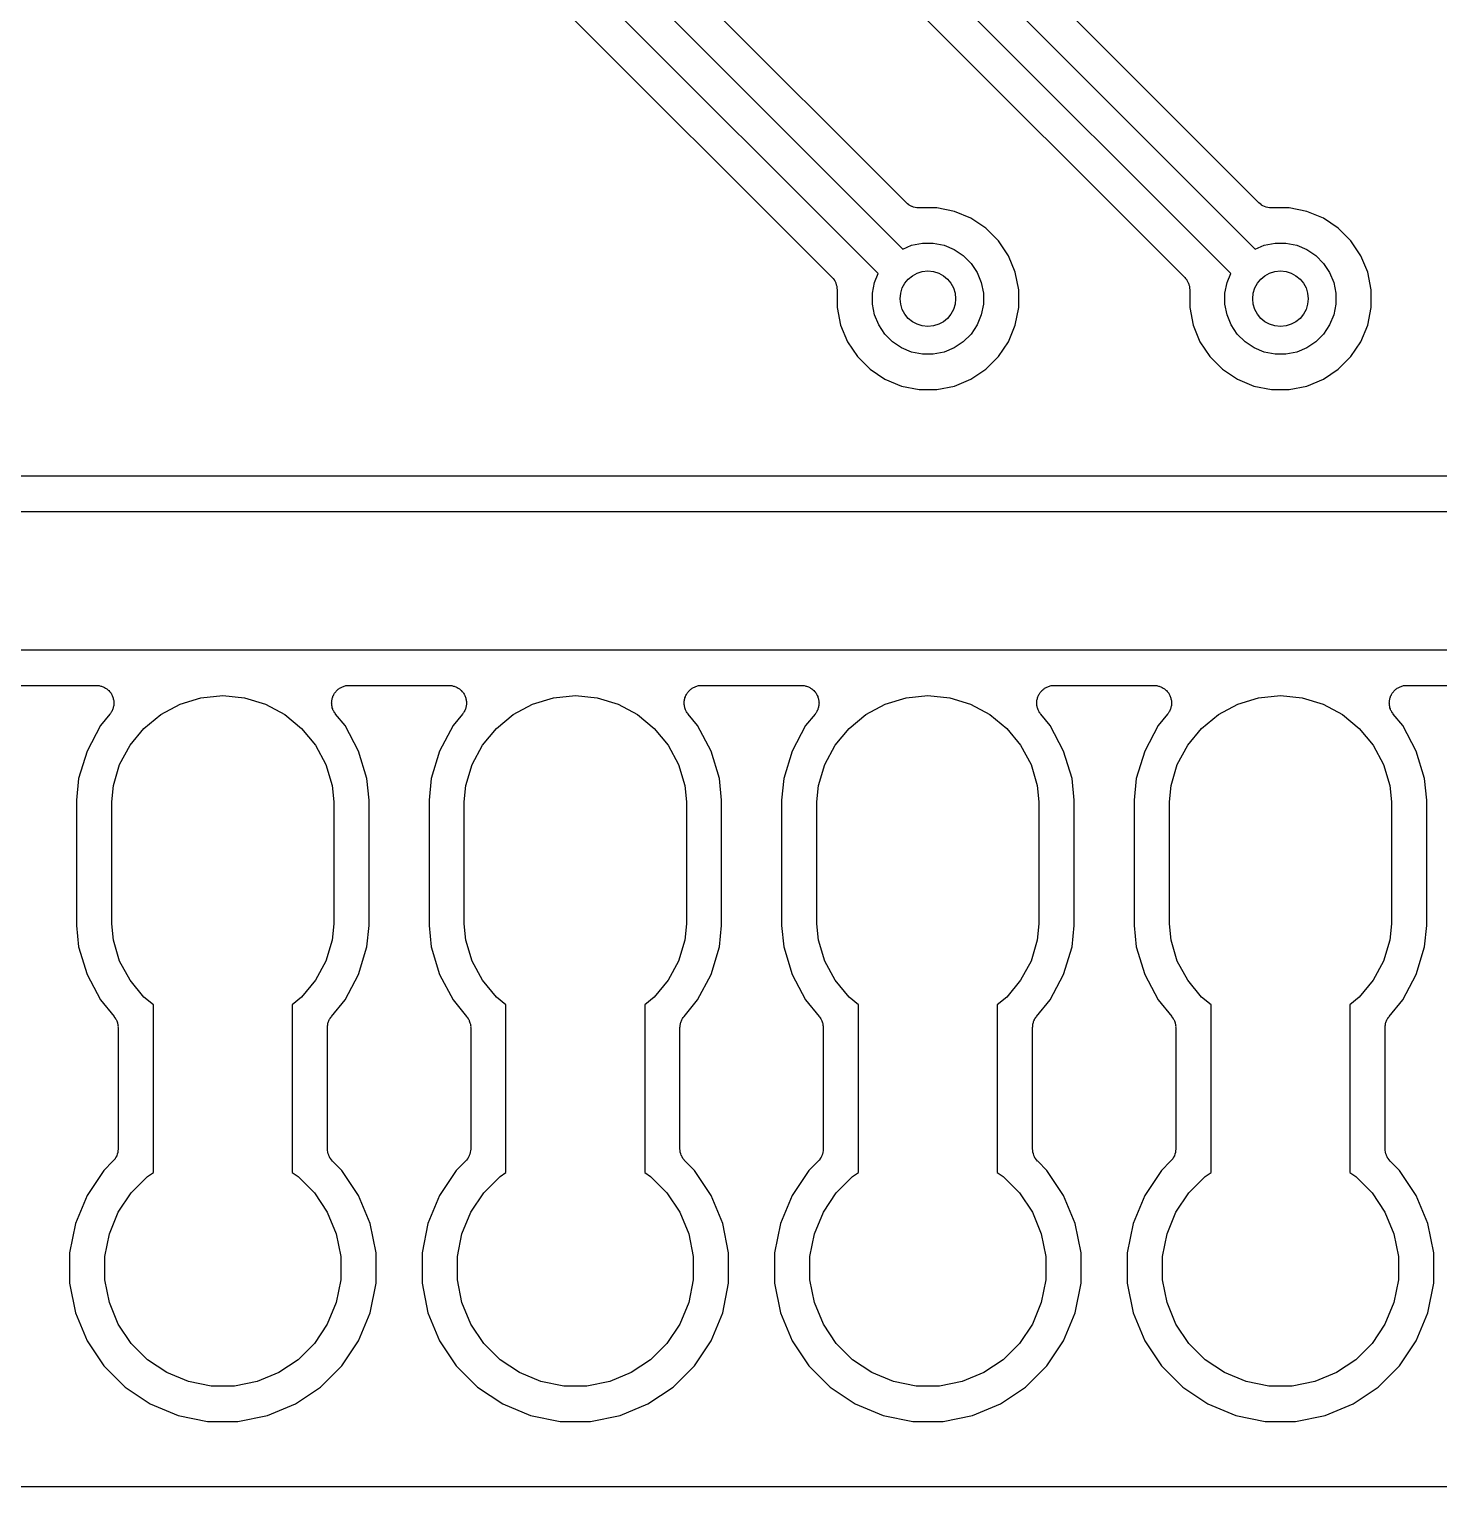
# Model space of a CAD drawing. Extents: x 94.3 to 145.3, y -143.8 to -113.4.
# Drawn here: x 130.05 to 140.21, y -143.82 to -133.31 of the extents above; entities that cross this region are included whole.
import ezdxf

# ---------------------------------------------------------------- set-up
doc = ezdxf.new("R2010")
doc.units = 0
doc.layers.add('BLACK', color=7, linetype='CONTINUOUS')

msp = doc.modelspace()

# ---------------------------------------------------------------- linework, layer by layer
at = {"layer": 'BLACK', "linetype": 'CONTINUOUS'}
for p, q in [((130.3, -128.853), (136.344, -134.897)), ((136.37, -134.564), (130.591, -128.785)), ((136.167, -135.074), (130.091, -128.998)), ((129.925, -129.191), (135.834, -135.1)), ((135.38, -131.393), (138.884, -134.897)), ((138.91, -134.564), (135.671, -131.325)), ((138.707, -135.074), (135.171, -131.538)), ((135.005, -131.731), (138.374, -135.1)), ((136.379, -134.571), (136.37, -134.564)), ((136.388, -134.579), (136.379, -134.571)), ((136.389, -134.58), (136.388, -134.579)), ((136.388, -134.579), (136.388, -134.579)), ((136.399, -134.585), (136.389, -134.58)), ((136.41, -134.591), (136.399, -134.585)), ((136.411, -134.591), (136.41, -134.591)), ((136.41, -134.591), (136.41, -134.591)), ((136.422, -134.595), (136.411, -134.591)), ((136.433, -134.598), (136.422, -134.595)), ((136.434, -134.598), (136.433, -134.598)), ((136.446, -134.6), (136.434, -134.598)), ((136.434, -134.598), (136.434, -134.598)), ((136.458, -134.601), (136.446, -134.6)), ((136.459, -134.601), (136.458, -134.601)), ((136.46, -134.601), (136.459, -134.601)), ((136.459, -134.601), (136.459, -134.601)), ((136.459, -134.601), (136.459, -134.601)), ((136.589, -134.601), (136.46, -134.601)), ((136.716, -134.626), (136.589, -134.601)), ((136.835, -134.675), (136.716, -134.626)), ((138.919, -134.571), (138.91, -134.564)), ((138.928, -134.579), (138.919, -134.571)), ((138.929, -134.58), (138.928, -134.579)), ((138.928, -134.579), (138.928, -134.579)), ((138.939, -134.585), (138.929, -134.58)), ((138.95, -134.591), (138.939, -134.585)), ((138.951, -134.591), (138.95, -134.591)), ((138.95, -134.591), (138.95, -134.591)), ((138.962, -134.595), (138.951, -134.591)), ((138.973, -134.598), (138.962, -134.595)), ((138.974, -134.598), (138.973, -134.598)), ((138.986, -134.6), (138.974, -134.598)), ((138.974, -134.598), (138.974, -134.598)), ((138.998, -134.601), (138.986, -134.6)), ((138.999, -134.601), (138.998, -134.601)), ((139, -134.601), (138.999, -134.601)), ((138.999, -134.601), (138.999, -134.601)), ((138.999, -134.601), (138.999, -134.601)), ((139.129, -134.601), (139, -134.601)), ((139.256, -134.626), (139.129, -134.601)), ((139.375, -134.675), (139.256, -134.626)), ((136.942, -134.747), (136.835, -134.675)), ((137.033, -134.838), (136.942, -134.747)), ((139.482, -134.747), (139.375, -134.675)), ((139.573, -134.838), (139.482, -134.747)), ((136.408, -134.87), (136.486, -134.855)), ((136.486, -134.855), (136.564, -134.855)), ((136.564, -134.855), (136.642, -134.87)), ((137.105, -134.945), (137.033, -134.838)), ((138.948, -134.87), (139.026, -134.855)), ((139.026, -134.855), (139.104, -134.855)), ((139.104, -134.855), (139.182, -134.87)), ((139.645, -134.945), (139.573, -134.838)), ((136.344, -134.897), (136.408, -134.87)), ((136.642, -134.87), (136.714, -134.901)), ((136.714, -134.901), (136.78, -134.944)), ((136.78, -134.944), (136.836, -135)), ((137.154, -135.064), (137.105, -134.945)), ((138.884, -134.897), (138.948, -134.87)), ((139.182, -134.87), (139.254, -134.901)), ((139.254, -134.901), (139.32, -134.944)), ((139.32, -134.944), (139.376, -135)), ((139.694, -135.064), (139.645, -134.945)), ((136.14, -135.138), (136.167, -135.074)), ((136.836, -135), (136.879, -135.066)), ((136.879, -135.066), (136.91, -135.138)), ((137.179, -135.191), (137.154, -135.064)), ((138.68, -135.138), (138.707, -135.074)), ((139.376, -135), (139.419, -135.066)), ((139.419, -135.066), (139.45, -135.138)), ((139.719, -135.191), (139.694, -135.064)), ((135.834, -135.1), (135.834, -135.1)), ((135.834, -135.1), (135.834, -135.1)), ((135.834, -135.1), (135.834, -135.1)), ((135.834, -135.1), (135.835, -135.101)), ((135.835, -135.101), (135.842, -135.11)), ((135.842, -135.11), (135.85, -135.119)), ((135.85, -135.119), (135.85, -135.12)), ((135.85, -135.12), (135.851, -135.12)), ((135.851, -135.12), (135.856, -135.131)), ((135.856, -135.131), (135.861, -135.141)), ((135.861, -135.141), (135.862, -135.142)), ((135.862, -135.142), (135.862, -135.142)), ((135.862, -135.142), (135.865, -135.154)), ((135.865, -135.154), (135.869, -135.165)), ((135.869, -135.165), (135.869, -135.166)), ((135.869, -135.166), (135.869, -135.166)), ((135.869, -135.166), (135.87, -135.178)), ((135.87, -135.178), (135.871, -135.19)), ((136.125, -135.216), (136.14, -135.138)), ((136.91, -135.138), (136.925, -135.216)), ((138.374, -135.1), (138.374, -135.1)), ((138.374, -135.1), (138.374, -135.1)), ((138.374, -135.1), (138.374, -135.1)), ((138.374, -135.1), (138.375, -135.101)), ((138.375, -135.101), (138.382, -135.11)), ((138.382, -135.11), (138.39, -135.119)), ((138.39, -135.119), (138.39, -135.12)), ((138.39, -135.12), (138.391, -135.12)), ((138.391, -135.12), (138.396, -135.131)), ((138.396, -135.131), (138.401, -135.141)), ((138.401, -135.141), (138.402, -135.142)), ((138.402, -135.142), (138.402, -135.142)), ((138.402, -135.142), (138.405, -135.154)), ((138.405, -135.154), (138.409, -135.165)), ((138.409, -135.165), (138.409, -135.166)), ((138.409, -135.166), (138.409, -135.166)), ((138.409, -135.166), (138.41, -135.178)), ((138.41, -135.178), (138.411, -135.19)), ((138.665, -135.216), (138.68, -135.138)), ((139.45, -135.138), (139.465, -135.216)), ((135.871, -135.19), (135.871, -135.319)), ((136.125, -135.294), (136.125, -135.216)), ((136.925, -135.216), (136.925, -135.294)), ((137.179, -135.319), (137.179, -135.191)), ((138.411, -135.19), (138.411, -135.319)), ((138.665, -135.294), (138.665, -135.216)), ((139.465, -135.216), (139.465, -135.294)), ((139.719, -135.319), (139.719, -135.191)), ((135.871, -135.319), (135.896, -135.446)), ((136.14, -135.372), (136.125, -135.294)), ((136.171, -135.444), (136.14, -135.372)), ((136.91, -135.372), (136.879, -135.444)), ((136.925, -135.294), (136.91, -135.372)), ((137.154, -135.446), (137.179, -135.319)), ((138.411, -135.319), (138.436, -135.446)), ((138.68, -135.372), (138.665, -135.294)), ((138.711, -135.444), (138.68, -135.372)), ((139.45, -135.372), (139.419, -135.444)), ((139.465, -135.294), (139.45, -135.372)), ((139.694, -135.446), (139.719, -135.319)), ((135.896, -135.446), (135.945, -135.565)), ((136.214, -135.51), (136.171, -135.444)), ((136.879, -135.444), (136.836, -135.51)), ((137.105, -135.565), (137.154, -135.446)), ((138.436, -135.446), (138.485, -135.565)), ((138.754, -135.51), (138.711, -135.444)), ((139.419, -135.444), (139.376, -135.51)), ((139.645, -135.565), (139.694, -135.446)), ((135.945, -135.565), (136.017, -135.672)), ((136.27, -135.566), (136.214, -135.51)), ((136.336, -135.609), (136.27, -135.566)), ((136.78, -135.566), (136.714, -135.609)), ((136.836, -135.51), (136.78, -135.566)), ((137.033, -135.672), (137.105, -135.565)), ((138.485, -135.565), (138.557, -135.672)), ((138.81, -135.566), (138.754, -135.51)), ((138.876, -135.609), (138.81, -135.566)), ((139.32, -135.566), (139.254, -135.609)), ((139.376, -135.51), (139.32, -135.566)), ((139.573, -135.672), (139.645, -135.565)), ((136.017, -135.672), (136.108, -135.763)), ((136.408, -135.64), (136.336, -135.609)), ((136.486, -135.655), (136.408, -135.64)), ((136.564, -135.655), (136.486, -135.655)), ((136.642, -135.64), (136.564, -135.655)), ((136.714, -135.609), (136.642, -135.64)), ((136.942, -135.763), (137.033, -135.672)), ((138.557, -135.672), (138.648, -135.763)), ((138.948, -135.64), (138.876, -135.609)), ((139.026, -135.655), (138.948, -135.64)), ((139.104, -135.655), (139.026, -135.655)), ((139.182, -135.64), (139.104, -135.655)), ((139.254, -135.609), (139.182, -135.64)), ((139.482, -135.763), (139.573, -135.672)), ((136.108, -135.763), (136.215, -135.835)), ((136.835, -135.835), (136.942, -135.763)), ((138.648, -135.763), (138.755, -135.835)), ((139.375, -135.835), (139.482, -135.763)), ((136.215, -135.835), (136.334, -135.884)), ((136.334, -135.884), (136.461, -135.909)), ((136.461, -135.909), (136.589, -135.909)), ((136.589, -135.909), (136.716, -135.884)), ((136.716, -135.884), (136.835, -135.835)), ((138.755, -135.835), (138.874, -135.884)), ((138.874, -135.884), (139.001, -135.909)), ((139.001, -135.909), (139.129, -135.909)), ((139.129, -135.909), (139.256, -135.884)), ((139.256, -135.884), (139.375, -135.835)), ((140.605, -136.533), (119.423, -136.533)), ((119.405, -136.787), (140.763, -136.787)), ((140.945, -137.787), (119.587, -137.787)), ((129.816, -138.041), (130.534, -138.041)), ((130.534, -138.041), (130.535, -138.041)), ((130.535, -138.041), (130.541, -138.042)), ((130.541, -138.042), (130.547, -138.042)), ((130.547, -138.042), (130.554, -138.043)), ((130.554, -138.043), (130.56, -138.044)), ((130.56, -138.044), (130.566, -138.046)), ((130.566, -138.046), (130.571, -138.047)), ((130.571, -138.047), (130.577, -138.049)), ((130.577, -138.049), (130.584, -138.051)), ((130.584, -138.051), (130.589, -138.054)), ((130.589, -138.054), (130.594, -138.056)), ((130.594, -138.056), (130.6, -138.06)), ((130.6, -138.06), (130.605, -138.063)), ((130.605, -138.063), (130.61, -138.067)), ((130.61, -138.067), (130.615, -138.07)), ((130.615, -138.07), (130.619, -138.075)), ((130.619, -138.075), (130.624, -138.079)), ((130.624, -138.079), (130.628, -138.084)), ((130.628, -138.084), (130.632, -138.088)), ((130.632, -138.088), (130.636, -138.093)), ((130.636, -138.093), (130.64, -138.098)), ((130.64, -138.098), (130.643, -138.104)), ((130.643, -138.104), (130.646, -138.109)), ((130.646, -138.109), (130.648, -138.115)), ((130.648, -138.115), (130.651, -138.12)), ((130.651, -138.12), (130.653, -138.126)), ((131.288, -138.131), (131.445, -138.115)), ((131.445, -138.115), (131.602, -138.131)), ((132.238, -138.124), (132.239, -138.119)), ((132.239, -138.119), (132.242, -138.113)), ((132.242, -138.113), (132.245, -138.107)), ((132.245, -138.107), (132.248, -138.102)), ((132.248, -138.102), (132.251, -138.097)), ((132.251, -138.097), (132.255, -138.092)), ((132.255, -138.092), (132.259, -138.087)), ((132.259, -138.087), (132.263, -138.082)), ((132.263, -138.082), (132.267, -138.078)), ((132.267, -138.078), (132.272, -138.074)), ((132.272, -138.074), (132.277, -138.069)), ((132.277, -138.069), (132.282, -138.066)), ((132.282, -138.066), (132.286, -138.062)), ((132.286, -138.062), (132.292, -138.059)), ((132.292, -138.059), (132.297, -138.056)), ((132.297, -138.056), (132.303, -138.053)), ((132.303, -138.053), (132.308, -138.051)), ((132.308, -138.051), (132.314, -138.049)), ((132.314, -138.049), (132.32, -138.046)), ((132.32, -138.046), (132.326, -138.045)), ((132.326, -138.045), (132.332, -138.043)), ((132.332, -138.043), (132.338, -138.043)), ((132.338, -138.043), (132.345, -138.042)), ((132.345, -138.042), (132.351, -138.042)), ((132.351, -138.042), (132.356, -138.041)), ((132.356, -138.041), (133.074, -138.041)), ((133.074, -138.041), (133.075, -138.041)), ((133.075, -138.041), (133.081, -138.042)), ((133.081, -138.042), (133.087, -138.042)), ((133.087, -138.042), (133.094, -138.043)), ((133.094, -138.043), (133.1, -138.044)), ((133.1, -138.044), (133.106, -138.046)), ((133.106, -138.046), (133.111, -138.047)), ((133.111, -138.047), (133.117, -138.049)), ((133.117, -138.049), (133.124, -138.051)), ((133.124, -138.051), (133.129, -138.054)), ((133.129, -138.054), (133.134, -138.056)), ((133.134, -138.056), (133.14, -138.06)), ((133.14, -138.06), (133.145, -138.063)), ((133.145, -138.063), (133.15, -138.067)), ((133.15, -138.067), (133.155, -138.07)), ((133.155, -138.07), (133.159, -138.075)), ((133.159, -138.075), (133.164, -138.079)), ((133.164, -138.079), (133.168, -138.084)), ((133.168, -138.084), (133.172, -138.088)), ((133.172, -138.088), (133.176, -138.093)), ((133.176, -138.093), (133.18, -138.098)), ((133.18, -138.098), (133.183, -138.104)), ((133.183, -138.104), (133.186, -138.109)), ((133.186, -138.109), (133.188, -138.115)), ((133.188, -138.115), (133.191, -138.12)), ((133.191, -138.12), (133.193, -138.126)), ((133.828, -138.131), (133.985, -138.115)), ((133.985, -138.115), (134.142, -138.131)), ((134.778, -138.124), (134.779, -138.119)), ((134.779, -138.119), (134.782, -138.113)), ((134.782, -138.113), (134.785, -138.107)), ((134.785, -138.107), (134.788, -138.102)), ((134.788, -138.102), (134.791, -138.097)), ((134.791, -138.097), (134.795, -138.092)), ((134.795, -138.092), (134.799, -138.087)), ((134.799, -138.087), (134.803, -138.082)), ((134.803, -138.082), (134.807, -138.078)), ((134.807, -138.078), (134.812, -138.074)), ((134.812, -138.074), (134.817, -138.069)), ((134.817, -138.069), (134.822, -138.066)), ((134.822, -138.066), (134.826, -138.062)), ((134.826, -138.062), (134.832, -138.059)), ((134.832, -138.059), (134.837, -138.056)), ((134.837, -138.056), (134.843, -138.053)), ((134.843, -138.053), (134.848, -138.051)), ((134.848, -138.051), (134.854, -138.049)), ((134.854, -138.049), (134.86, -138.046)), ((134.86, -138.046), (134.866, -138.045)), ((134.866, -138.045), (134.872, -138.043)), ((134.872, -138.043), (134.878, -138.043)), ((134.878, -138.043), (134.885, -138.042)), ((134.885, -138.042), (134.891, -138.042)), ((134.891, -138.042), (134.896, -138.041)), ((134.896, -138.041), (135.614, -138.041)), ((135.614, -138.041), (135.615, -138.041)), ((135.615, -138.041), (135.621, -138.042)), ((135.621, -138.042), (135.627, -138.042)), ((135.627, -138.042), (135.634, -138.043)), ((135.634, -138.043), (135.64, -138.044)), ((135.64, -138.044), (135.646, -138.046)), ((135.646, -138.046), (135.651, -138.047)), ((135.651, -138.047), (135.657, -138.049)), ((135.657, -138.049), (135.664, -138.051)), ((135.664, -138.051), (135.669, -138.054)), ((135.669, -138.054), (135.674, -138.056)), ((135.674, -138.056), (135.68, -138.06)), ((135.68, -138.06), (135.685, -138.063)), ((135.685, -138.063), (135.69, -138.067)), ((135.69, -138.067), (135.695, -138.07)), ((135.695, -138.07), (135.699, -138.075)), ((135.699, -138.075), (135.704, -138.079)), ((135.704, -138.079), (135.708, -138.084)), ((135.708, -138.084), (135.712, -138.088)), ((135.712, -138.088), (135.716, -138.093)), ((135.716, -138.093), (135.72, -138.098)), ((135.72, -138.098), (135.723, -138.104)), ((135.723, -138.104), (135.726, -138.109)), ((135.726, -138.109), (135.728, -138.115)), ((135.728, -138.115), (135.731, -138.12)), ((135.731, -138.12), (135.733, -138.126)), ((136.368, -138.131), (136.525, -138.115)), ((136.525, -138.115), (136.682, -138.131)), ((137.318, -138.124), (137.319, -138.119)), ((137.319, -138.119), (137.322, -138.113)), ((137.322, -138.113), (137.325, -138.107)), ((137.325, -138.107), (137.328, -138.102)), ((137.328, -138.102), (137.331, -138.097)), ((137.331, -138.097), (137.335, -138.092)), ((137.335, -138.092), (137.339, -138.087)), ((137.339, -138.087), (137.343, -138.082)), ((137.343, -138.082), (137.347, -138.078)), ((137.347, -138.078), (137.352, -138.074)), ((137.352, -138.074), (137.357, -138.069)), ((137.357, -138.069), (137.362, -138.066)), ((137.362, -138.066), (137.366, -138.062)), ((137.366, -138.062), (137.372, -138.059)), ((137.372, -138.059), (137.377, -138.056)), ((137.377, -138.056), (137.383, -138.053)), ((137.383, -138.053), (137.388, -138.051)), ((137.388, -138.051), (137.394, -138.049)), ((137.394, -138.049), (137.4, -138.046)), ((137.4, -138.046), (137.406, -138.045)), ((137.406, -138.045), (137.412, -138.043)), ((137.412, -138.043), (137.418, -138.043)), ((137.418, -138.043), (137.425, -138.042)), ((137.425, -138.042), (137.431, -138.042)), ((137.431, -138.042), (137.436, -138.041)), ((137.436, -138.041), (138.154, -138.041)), ((138.154, -138.041), (138.155, -138.041)), ((138.155, -138.041), (138.161, -138.042)), ((138.161, -138.042), (138.167, -138.042)), ((138.167, -138.042), (138.174, -138.043)), ((138.174, -138.043), (138.18, -138.044)), ((138.18, -138.044), (138.186, -138.046)), ((138.186, -138.046), (138.191, -138.047)), ((138.191, -138.047), (138.197, -138.049)), ((138.197, -138.049), (138.204, -138.051)), ((138.204, -138.051), (138.209, -138.054)), ((138.209, -138.054), (138.214, -138.056)), ((138.214, -138.056), (138.22, -138.06)), ((138.22, -138.06), (138.225, -138.063)), ((138.225, -138.063), (138.23, -138.067)), ((138.23, -138.067), (138.235, -138.07)), ((138.235, -138.07), (138.239, -138.075)), ((138.239, -138.075), (138.244, -138.079)), ((138.244, -138.079), (138.248, -138.084)), ((138.248, -138.084), (138.252, -138.088)), ((138.252, -138.088), (138.256, -138.093)), ((138.256, -138.093), (138.26, -138.098)), ((138.26, -138.098), (138.263, -138.104)), ((138.263, -138.104), (138.266, -138.109)), ((138.266, -138.109), (138.268, -138.115)), ((138.268, -138.115), (138.271, -138.12)), ((138.271, -138.12), (138.273, -138.126)), ((138.908, -138.131), (139.065, -138.115)), ((139.065, -138.115), (139.222, -138.131)), ((139.858, -138.124), (139.859, -138.119)), ((139.859, -138.119), (139.862, -138.113)), ((139.862, -138.113), (139.865, -138.107)), ((139.865, -138.107), (139.868, -138.102)), ((139.868, -138.102), (139.871, -138.097)), ((139.871, -138.097), (139.875, -138.092)), ((139.875, -138.092), (139.879, -138.087)), ((139.879, -138.087), (139.883, -138.082)), ((139.883, -138.082), (139.887, -138.078)), ((139.887, -138.078), (139.892, -138.074)), ((139.892, -138.074), (139.897, -138.069)), ((139.897, -138.069), (139.902, -138.066)), ((139.902, -138.066), (139.906, -138.062)), ((139.906, -138.062), (139.912, -138.059)), ((139.912, -138.059), (139.917, -138.056)), ((139.917, -138.056), (139.923, -138.053)), ((139.923, -138.053), (139.928, -138.051)), ((139.928, -138.051), (139.934, -138.049)), ((139.934, -138.049), (139.94, -138.046)), ((139.94, -138.046), (139.946, -138.045)), ((139.946, -138.045), (139.952, -138.043)), ((139.952, -138.043), (139.958, -138.043)), ((139.958, -138.043), (139.965, -138.042)), ((139.965, -138.042), (139.971, -138.042)), ((139.971, -138.042), (139.976, -138.041)), ((139.976, -138.041), (140.694, -138.041)), ((130.648, -138.222), (130.645, -138.228)), ((130.651, -138.217), (130.648, -138.222)), ((130.653, -138.211), (130.651, -138.217)), ((130.653, -138.126), (130.655, -138.132)), ((130.655, -138.205), (130.653, -138.211)), ((130.655, -138.132), (130.656, -138.138)), ((130.656, -138.199), (130.655, -138.205)), ((130.656, -138.138), (130.658, -138.144)), ((130.658, -138.194), (130.656, -138.199)), ((130.658, -138.144), (130.659, -138.15)), ((130.659, -138.187), (130.658, -138.194)), ((130.659, -138.15), (130.66, -138.156)), ((130.66, -138.181), (130.659, -138.187)), ((130.66, -138.156), (130.66, -138.162)), ((130.66, -138.162), (130.661, -138.169)), ((130.661, -138.169), (130.66, -138.175)), ((130.66, -138.175), (130.66, -138.181)), ((130.998, -138.251), (131.137, -138.176)), ((131.137, -138.176), (131.288, -138.131)), ((131.602, -138.131), (131.753, -138.176)), ((131.753, -138.176), (131.892, -138.251)), ((132.229, -138.167), (132.23, -138.161)), ((132.23, -138.173), (132.229, -138.167)), ((132.23, -138.154), (132.231, -138.148)), ((132.23, -138.161), (132.23, -138.154)), ((132.23, -138.179), (132.23, -138.173)), ((132.231, -138.185), (132.23, -138.179)), ((132.231, -138.148), (132.232, -138.142)), ((132.232, -138.192), (132.231, -138.185)), ((132.232, -138.142), (132.234, -138.136)), ((132.233, -138.198), (132.232, -138.192)), ((132.234, -138.203), (132.233, -138.198)), ((132.234, -138.136), (132.235, -138.13)), ((132.237, -138.209), (132.234, -138.203)), ((132.235, -138.13), (132.238, -138.124)), ((132.239, -138.216), (132.237, -138.209)), ((132.241, -138.221), (132.239, -138.216)), ((132.244, -138.226), (132.241, -138.221)), ((132.247, -138.232), (132.244, -138.226)), ((133.188, -138.222), (133.185, -138.228)), ((133.191, -138.217), (133.188, -138.222)), ((133.193, -138.211), (133.191, -138.217)), ((133.193, -138.126), (133.195, -138.132)), ((133.195, -138.205), (133.193, -138.211)), ((133.195, -138.132), (133.196, -138.138)), ((133.196, -138.199), (133.195, -138.205)), ((133.196, -138.138), (133.198, -138.144)), ((133.198, -138.194), (133.196, -138.199)), ((133.198, -138.144), (133.199, -138.15)), ((133.199, -138.187), (133.198, -138.194)), ((133.199, -138.15), (133.2, -138.156)), ((133.2, -138.181), (133.199, -138.187)), ((133.2, -138.156), (133.2, -138.162)), ((133.2, -138.162), (133.201, -138.169)), ((133.201, -138.169), (133.2, -138.175)), ((133.2, -138.175), (133.2, -138.181)), ((133.538, -138.251), (133.677, -138.176)), ((133.677, -138.176), (133.828, -138.131)), ((134.142, -138.131), (134.293, -138.176)), ((134.293, -138.176), (134.432, -138.251)), ((134.769, -138.167), (134.77, -138.161)), ((134.77, -138.173), (134.769, -138.167)), ((134.77, -138.154), (134.771, -138.148)), ((134.77, -138.161), (134.77, -138.154)), ((134.77, -138.179), (134.77, -138.173)), ((134.771, -138.185), (134.77, -138.179)), ((134.771, -138.148), (134.772, -138.142)), ((134.772, -138.192), (134.771, -138.185)), ((134.772, -138.142), (134.774, -138.136)), ((134.773, -138.198), (134.772, -138.192)), ((134.774, -138.203), (134.773, -138.198)), ((134.774, -138.136), (134.775, -138.13)), ((134.777, -138.209), (134.774, -138.203)), ((134.775, -138.13), (134.778, -138.124)), ((134.779, -138.216), (134.777, -138.209)), ((134.781, -138.221), (134.779, -138.216)), ((134.784, -138.226), (134.781, -138.221)), ((134.787, -138.232), (134.784, -138.226)), ((135.728, -138.222), (135.725, -138.228)), ((135.731, -138.217), (135.728, -138.222)), ((135.733, -138.211), (135.731, -138.217)), ((135.733, -138.126), (135.735, -138.132)), ((135.735, -138.205), (135.733, -138.211)), ((135.735, -138.132), (135.736, -138.138)), ((135.736, -138.199), (135.735, -138.205)), ((135.736, -138.138), (135.738, -138.144)), ((135.738, -138.194), (135.736, -138.199)), ((135.738, -138.144), (135.739, -138.15)), ((135.739, -138.187), (135.738, -138.194)), ((135.739, -138.15), (135.74, -138.156)), ((135.74, -138.181), (135.739, -138.187)), ((135.74, -138.156), (135.74, -138.162)), ((135.74, -138.162), (135.741, -138.169)), ((135.741, -138.169), (135.74, -138.175)), ((135.74, -138.175), (135.74, -138.181)), ((136.078, -138.251), (136.217, -138.176)), ((136.217, -138.176), (136.368, -138.131)), ((136.682, -138.131), (136.833, -138.176)), ((136.833, -138.176), (136.972, -138.251)), ((137.309, -138.167), (137.31, -138.161)), ((137.31, -138.173), (137.309, -138.167)), ((137.31, -138.154), (137.311, -138.148)), ((137.31, -138.161), (137.31, -138.154)), ((137.31, -138.179), (137.31, -138.173)), ((137.311, -138.185), (137.31, -138.179)), ((137.311, -138.148), (137.312, -138.142)), ((137.312, -138.192), (137.311, -138.185)), ((137.312, -138.142), (137.314, -138.136)), ((137.313, -138.198), (137.312, -138.192)), ((137.314, -138.203), (137.313, -138.198)), ((137.314, -138.136), (137.315, -138.13)), ((137.317, -138.209), (137.314, -138.203)), ((137.315, -138.13), (137.318, -138.124)), ((137.319, -138.216), (137.317, -138.209)), ((137.321, -138.221), (137.319, -138.216)), ((137.324, -138.226), (137.321, -138.221)), ((137.327, -138.232), (137.324, -138.226)), ((138.268, -138.222), (138.265, -138.228)), ((138.271, -138.217), (138.268, -138.222)), ((138.273, -138.211), (138.271, -138.217)), ((138.273, -138.126), (138.275, -138.132)), ((138.275, -138.205), (138.273, -138.211)), ((138.275, -138.132), (138.276, -138.138)), ((138.276, -138.199), (138.275, -138.205)), ((138.276, -138.138), (138.278, -138.144)), ((138.278, -138.194), (138.276, -138.199)), ((138.278, -138.144), (138.279, -138.15)), ((138.279, -138.187), (138.278, -138.194)), ((138.279, -138.15), (138.28, -138.156)), ((138.28, -138.181), (138.279, -138.187)), ((138.28, -138.156), (138.28, -138.162)), ((138.28, -138.162), (138.281, -138.169)), ((138.281, -138.169), (138.28, -138.175)), ((138.28, -138.175), (138.28, -138.181)), ((138.618, -138.251), (138.757, -138.176)), ((138.757, -138.176), (138.908, -138.131)), ((139.222, -138.131), (139.373, -138.176)), ((139.373, -138.176), (139.512, -138.251)), ((139.849, -138.167), (139.85, -138.161)), ((139.85, -138.173), (139.849, -138.167)), ((139.85, -138.154), (139.851, -138.148)), ((139.85, -138.161), (139.85, -138.154)), ((139.85, -138.179), (139.85, -138.173)), ((139.851, -138.185), (139.85, -138.179)), ((139.851, -138.148), (139.852, -138.142)), ((139.852, -138.192), (139.851, -138.185)), ((139.852, -138.142), (139.854, -138.136)), ((139.853, -138.198), (139.852, -138.192)), ((139.854, -138.203), (139.853, -138.198)), ((139.854, -138.136), (139.855, -138.13)), ((139.857, -138.209), (139.854, -138.203)), ((139.855, -138.13), (139.858, -138.124)), ((139.859, -138.216), (139.857, -138.209)), ((139.861, -138.221), (139.859, -138.216)), ((139.864, -138.226), (139.861, -138.221)), ((139.867, -138.232), (139.864, -138.226)), ((130.564, -138.331), (130.467, -138.514)), ((130.632, -138.249), (130.564, -138.331)), ((130.635, -138.244), (130.632, -138.249)), ((130.639, -138.239), (130.635, -138.244)), ((130.642, -138.233), (130.639, -138.239)), ((130.645, -138.228), (130.642, -138.233)), ((130.877, -138.351), (130.998, -138.251)), ((131.892, -138.251), (132.013, -138.351)), ((132.25, -138.238), (132.247, -138.232)), ((132.254, -138.242), (132.25, -138.238)), ((132.257, -138.247), (132.254, -138.242)), ((132.258, -138.249), (132.257, -138.247)), ((132.326, -138.331), (132.258, -138.249)), ((132.423, -138.514), (132.326, -138.331)), ((133.104, -138.331), (133.007, -138.514)), ((133.172, -138.249), (133.104, -138.331)), ((133.175, -138.244), (133.172, -138.249)), ((133.179, -138.239), (133.175, -138.244)), ((133.182, -138.233), (133.179, -138.239)), ((133.185, -138.228), (133.182, -138.233)), ((133.417, -138.351), (133.538, -138.251)), ((134.432, -138.251), (134.553, -138.351)), ((134.79, -138.238), (134.787, -138.232)), ((134.794, -138.242), (134.79, -138.238)), ((134.797, -138.247), (134.794, -138.242)), ((134.798, -138.249), (134.797, -138.247)), ((134.866, -138.331), (134.798, -138.249)), ((134.963, -138.514), (134.866, -138.331)), ((135.644, -138.331), (135.547, -138.514)), ((135.712, -138.249), (135.644, -138.331)), ((135.715, -138.244), (135.712, -138.249)), ((135.719, -138.239), (135.715, -138.244)), ((135.722, -138.233), (135.719, -138.239)), ((135.725, -138.228), (135.722, -138.233)), ((135.957, -138.351), (136.078, -138.251)), ((136.972, -138.251), (137.093, -138.351)), ((137.33, -138.238), (137.327, -138.232)), ((137.334, -138.242), (137.33, -138.238)), ((137.337, -138.247), (137.334, -138.242)), ((137.338, -138.249), (137.337, -138.247)), ((137.406, -138.331), (137.338, -138.249)), ((137.503, -138.514), (137.406, -138.331)), ((138.184, -138.331), (138.087, -138.514)), ((138.252, -138.249), (138.184, -138.331)), ((138.255, -138.244), (138.252, -138.249)), ((138.259, -138.239), (138.255, -138.244)), ((138.262, -138.233), (138.259, -138.239)), ((138.265, -138.228), (138.262, -138.233)), ((138.497, -138.351), (138.618, -138.251)), ((139.512, -138.251), (139.633, -138.351)), ((139.87, -138.238), (139.867, -138.232)), ((139.874, -138.242), (139.87, -138.238)), ((139.877, -138.247), (139.874, -138.242)), ((139.878, -138.249), (139.877, -138.247)), ((139.946, -138.331), (139.878, -138.249)), ((140.043, -138.514), (139.946, -138.331)), ((130.777, -138.472), (130.877, -138.351)), ((132.013, -138.351), (132.113, -138.472)), ((133.317, -138.472), (133.417, -138.351)), ((134.553, -138.351), (134.653, -138.472)), ((135.857, -138.472), (135.957, -138.351)), ((137.093, -138.351), (137.193, -138.472)), ((138.397, -138.472), (138.497, -138.351)), ((139.633, -138.351), (139.733, -138.472)), ((130.467, -138.514), (130.406, -138.712)), ((130.702, -138.611), (130.777, -138.472)), ((132.113, -138.472), (132.188, -138.611)), ((132.484, -138.712), (132.423, -138.514)), ((133.007, -138.514), (132.946, -138.712)), ((133.242, -138.611), (133.317, -138.472)), ((134.653, -138.472), (134.728, -138.611)), ((135.024, -138.712), (134.963, -138.514)), ((135.547, -138.514), (135.486, -138.712)), ((135.782, -138.611), (135.857, -138.472)), ((137.193, -138.472), (137.268, -138.611)), ((137.564, -138.712), (137.503, -138.514)), ((138.087, -138.514), (138.026, -138.712)), ((138.322, -138.611), (138.397, -138.472)), ((139.733, -138.472), (139.808, -138.611)), ((140.104, -138.712), (140.043, -138.514)), ((130.657, -138.762), (130.702, -138.611)), ((132.188, -138.611), (132.233, -138.762)), ((133.197, -138.762), (133.242, -138.611)), ((134.728, -138.611), (134.773, -138.762)), ((135.737, -138.762), (135.782, -138.611)), ((137.268, -138.611), (137.313, -138.762)), ((138.277, -138.762), (138.322, -138.611)), ((139.808, -138.611), (139.853, -138.762)), ((130.406, -138.712), (130.391, -138.867)), ((132.499, -138.867), (132.484, -138.712)), ((132.946, -138.712), (132.931, -138.867)), ((135.039, -138.867), (135.024, -138.712)), ((135.486, -138.712), (135.471, -138.867)), ((137.579, -138.867), (137.564, -138.712)), ((138.026, -138.712), (138.011, -138.867)), ((140.119, -138.867), (140.104, -138.712)), ((130.645, -138.88), (130.657, -138.762)), ((132.233, -138.762), (132.245, -138.88)), ((133.185, -138.88), (133.197, -138.762)), ((134.773, -138.762), (134.785, -138.88)), ((135.725, -138.88), (135.737, -138.762)), ((137.313, -138.762), (137.325, -138.88)), ((138.265, -138.88), (138.277, -138.762)), ((139.853, -138.762), (139.865, -138.88)), ((130.391, -138.867), (130.391, -139.771)), ((130.645, -139.758), (130.645, -138.88)), ((132.245, -138.88), (132.245, -139.758)), ((132.499, -139.771), (132.499, -138.867)), ((132.931, -138.867), (132.931, -139.771)), ((133.185, -139.758), (133.185, -138.88)), ((134.785, -138.88), (134.785, -139.758)), ((135.039, -139.771), (135.039, -138.867)), ((135.471, -138.867), (135.471, -139.771)), ((135.725, -139.758), (135.725, -138.88)), ((137.325, -138.88), (137.325, -139.758)), ((137.579, -139.771), (137.579, -138.867)), ((138.011, -138.867), (138.011, -139.771)), ((138.265, -139.758), (138.265, -138.88)), ((139.865, -138.88), (139.865, -139.758)), ((140.119, -139.771), (140.119, -138.867)), ((130.391, -139.771), (130.406, -139.926)), ((130.657, -139.876), (130.645, -139.758)), ((132.245, -139.758), (132.233, -139.876)), ((132.484, -139.926), (132.499, -139.771)), ((132.931, -139.771), (132.946, -139.926)), ((133.197, -139.876), (133.185, -139.758)), ((134.785, -139.758), (134.773, -139.876)), ((135.024, -139.926), (135.039, -139.771)), ((135.471, -139.771), (135.486, -139.926)), ((135.737, -139.876), (135.725, -139.758)), ((137.325, -139.758), (137.313, -139.876)), ((137.564, -139.926), (137.579, -139.771)), ((138.011, -139.771), (138.026, -139.926)), ((138.277, -139.876), (138.265, -139.758)), ((139.865, -139.758), (139.853, -139.876)), ((140.104, -139.926), (140.119, -139.771)), ((130.702, -140.027), (130.657, -139.876)), ((132.233, -139.876), (132.188, -140.027)), ((133.242, -140.027), (133.197, -139.876)), ((134.773, -139.876), (134.728, -140.027)), ((135.782, -140.027), (135.737, -139.876)), ((137.313, -139.876), (137.268, -140.027)), ((138.322, -140.027), (138.277, -139.876)), ((139.853, -139.876), (139.808, -140.027)), ((130.406, -139.926), (130.467, -140.124)), ((132.423, -140.124), (132.484, -139.926)), ((132.946, -139.926), (133.007, -140.124)), ((134.963, -140.124), (135.024, -139.926)), ((135.486, -139.926), (135.547, -140.124)), ((137.503, -140.124), (137.564, -139.926)), ((138.026, -139.926), (138.087, -140.124)), ((140.043, -140.124), (140.104, -139.926)), ((130.777, -140.166), (130.702, -140.027)), ((132.188, -140.027), (132.113, -140.166)), ((133.317, -140.166), (133.242, -140.027)), ((134.728, -140.027), (134.653, -140.166)), ((135.857, -140.166), (135.782, -140.027)), ((137.268, -140.027), (137.193, -140.166)), ((138.397, -140.166), (138.322, -140.027)), ((139.808, -140.027), (139.733, -140.166)), ((130.467, -140.124), (130.564, -140.307)), ((130.877, -140.287), (130.777, -140.166)), ((132.113, -140.166), (132.013, -140.287)), ((132.326, -140.307), (132.423, -140.124)), ((133.007, -140.124), (133.104, -140.307)), ((133.417, -140.287), (133.317, -140.166)), ((134.653, -140.166), (134.553, -140.287)), ((134.866, -140.307), (134.963, -140.124)), ((135.547, -140.124), (135.644, -140.307)), ((135.957, -140.287), (135.857, -140.166)), ((137.193, -140.166), (137.093, -140.287)), ((137.406, -140.307), (137.503, -140.124)), ((138.087, -140.124), (138.184, -140.307)), ((138.497, -140.287), (138.397, -140.166)), ((139.733, -140.166), (139.633, -140.287)), ((139.946, -140.307), (140.043, -140.124)), ((130.564, -140.307), (130.662, -140.427)), ((130.945, -140.344), (130.877, -140.287)), ((132.013, -140.287), (131.945, -140.344)), ((132.228, -140.427), (132.326, -140.307)), ((133.104, -140.307), (133.202, -140.427)), ((133.485, -140.344), (133.417, -140.287)), ((134.553, -140.287), (134.485, -140.344)), ((134.768, -140.427), (134.866, -140.307)), ((135.644, -140.307), (135.742, -140.427)), ((136.025, -140.344), (135.957, -140.287)), ((137.093, -140.287), (137.025, -140.344)), ((137.308, -140.427), (137.406, -140.307)), ((138.184, -140.307), (138.282, -140.427)), ((138.565, -140.344), (138.497, -140.287)), ((139.633, -140.287), (139.565, -140.344)), ((139.848, -140.427), (139.946, -140.307)), ((130.662, -140.427), (130.663, -140.428)), ((130.663, -140.428), (130.666, -140.433)), ((130.945, -141.552), (130.945, -140.344)), ((131.945, -140.344), (131.945, -141.552)), ((132.221, -140.435), (132.225, -140.431)), ((132.225, -140.431), (132.228, -140.427)), ((133.202, -140.427), (133.203, -140.428)), ((133.203, -140.428), (133.206, -140.433)), ((133.485, -141.552), (133.485, -140.344)), ((134.485, -140.344), (134.485, -141.552)), ((134.761, -140.435), (134.765, -140.431)), ((134.765, -140.431), (134.768, -140.427)), ((135.742, -140.427), (135.743, -140.428)), ((135.743, -140.428), (135.746, -140.433)), ((136.025, -141.552), (136.025, -140.344)), ((137.025, -140.344), (137.025, -141.552)), ((137.301, -140.435), (137.305, -140.431)), ((137.305, -140.431), (137.308, -140.427)), ((138.282, -140.427), (138.283, -140.428)), ((138.283, -140.428), (138.286, -140.433)), ((138.565, -141.552), (138.565, -140.344)), ((139.565, -140.344), (139.565, -141.552)), ((139.841, -140.435), (139.845, -140.431)), ((139.845, -140.431), (139.848, -140.427)), ((130.666, -140.433), (130.67, -140.437)), ((130.67, -140.437), (130.673, -140.443)), ((130.673, -140.443), (130.677, -140.449)), ((130.677, -140.449), (130.679, -140.454)), ((130.679, -140.454), (130.681, -140.459)), ((130.681, -140.459), (130.683, -140.465)), ((130.683, -140.465), (130.686, -140.472)), ((130.686, -140.472), (130.687, -140.477)), ((130.687, -140.477), (130.689, -140.482)), ((130.689, -140.482), (130.689, -140.489)), ((130.689, -140.489), (130.691, -140.496)), ((130.691, -140.496), (130.69, -140.502)), ((130.69, -140.502), (130.691, -140.507)), ((130.691, -140.507), (130.691, -141.38)), ((132.199, -140.505), (132.2, -140.5)), ((132.199, -140.507), (132.199, -140.505)), ((132.199, -141.38), (132.199, -140.507)), ((132.2, -140.494), (132.201, -140.488)), ((132.2, -140.5), (132.2, -140.494)), ((132.201, -140.488), (132.202, -140.481)), ((132.202, -140.481), (132.203, -140.475)), ((132.203, -140.475), (132.205, -140.47)), ((132.205, -140.47), (132.207, -140.464)), ((132.207, -140.464), (132.209, -140.457)), ((132.209, -140.457), (132.212, -140.452)), ((132.212, -140.452), (132.214, -140.447)), ((132.214, -140.447), (132.218, -140.441)), ((132.218, -140.441), (132.221, -140.435)), ((133.206, -140.433), (133.21, -140.437)), ((133.21, -140.437), (133.213, -140.443)), ((133.213, -140.443), (133.217, -140.449)), ((133.217, -140.449), (133.219, -140.454)), ((133.219, -140.454), (133.221, -140.459)), ((133.221, -140.459), (133.223, -140.465)), ((133.223, -140.465), (133.226, -140.472)), ((133.226, -140.472), (133.227, -140.477)), ((133.227, -140.477), (133.229, -140.482)), ((133.229, -140.482), (133.229, -140.489)), ((133.229, -140.489), (133.231, -140.496)), ((133.231, -140.496), (133.23, -140.502)), ((133.23, -140.502), (133.231, -140.507)), ((133.231, -140.507), (133.231, -141.38)), ((134.739, -140.505), (134.74, -140.5)), ((134.739, -140.507), (134.739, -140.505)), ((134.739, -141.38), (134.739, -140.507)), ((134.74, -140.494), (134.741, -140.488)), ((134.74, -140.5), (134.74, -140.494)), ((134.741, -140.488), (134.742, -140.481)), ((134.742, -140.481), (134.743, -140.475)), ((134.743, -140.475), (134.745, -140.47)), ((134.745, -140.47), (134.747, -140.464)), ((134.747, -140.464), (134.749, -140.457)), ((134.749, -140.457), (134.752, -140.452)), ((134.752, -140.452), (134.754, -140.447)), ((134.754, -140.447), (134.758, -140.441)), ((134.758, -140.441), (134.761, -140.435)), ((135.746, -140.433), (135.75, -140.437)), ((135.75, -140.437), (135.753, -140.443)), ((135.753, -140.443), (135.757, -140.449)), ((135.757, -140.449), (135.759, -140.454)), ((135.759, -140.454), (135.761, -140.459)), ((135.761, -140.459), (135.763, -140.465)), ((135.763, -140.465), (135.766, -140.472)), ((135.766, -140.472), (135.767, -140.477)), ((135.767, -140.477), (135.769, -140.482)), ((135.769, -140.482), (135.769, -140.489)), ((135.769, -140.489), (135.771, -140.496)), ((135.771, -140.496), (135.77, -140.502)), ((135.77, -140.502), (135.771, -140.507)), ((135.771, -140.507), (135.771, -141.38)), ((137.279, -140.505), (137.28, -140.5)), ((137.279, -140.507), (137.279, -140.505)), ((137.279, -141.38), (137.279, -140.507)), ((137.28, -140.494), (137.281, -140.488)), ((137.28, -140.5), (137.28, -140.494)), ((137.281, -140.488), (137.282, -140.481)), ((137.282, -140.481), (137.283, -140.475)), ((137.283, -140.475), (137.285, -140.47)), ((137.285, -140.47), (137.287, -140.464)), ((137.287, -140.464), (137.289, -140.457)), ((137.289, -140.457), (137.292, -140.452)), ((137.292, -140.452), (137.294, -140.447)), ((137.294, -140.447), (137.298, -140.441)), ((137.298, -140.441), (137.301, -140.435)), ((138.286, -140.433), (138.29, -140.437)), ((138.29, -140.437), (138.293, -140.443)), ((138.293, -140.443), (138.297, -140.449)), ((138.297, -140.449), (138.299, -140.454)), ((138.299, -140.454), (138.301, -140.459)), ((138.301, -140.459), (138.303, -140.465)), ((138.303, -140.465), (138.306, -140.472)), ((138.306, -140.472), (138.307, -140.477)), ((138.307, -140.477), (138.309, -140.482)), ((138.309, -140.482), (138.309, -140.489)), ((138.309, -140.489), (138.311, -140.496)), ((138.311, -140.496), (138.31, -140.502)), ((138.31, -140.502), (138.311, -140.507)), ((138.311, -140.507), (138.311, -141.38)), ((139.819, -140.505), (139.82, -140.5)), ((139.819, -140.507), (139.819, -140.505)), ((139.819, -141.38), (139.819, -140.507)), ((139.82, -140.494), (139.821, -140.488)), ((139.82, -140.5), (139.82, -140.494)), ((139.821, -140.488), (139.822, -140.481)), ((139.822, -140.481), (139.823, -140.475)), ((139.823, -140.475), (139.825, -140.47)), ((139.825, -140.47), (139.827, -140.464)), ((139.827, -140.464), (139.829, -140.457)), ((139.829, -140.457), (139.832, -140.452)), ((139.832, -140.452), (139.834, -140.447)), ((139.834, -140.447), (139.838, -140.441)), ((139.838, -140.441), (139.841, -140.435)), ((130.654, -141.47), (130.587, -141.536)), ((130.661, -141.461), (130.654, -141.47)), ((130.669, -141.452), (130.661, -141.461)), ((130.67, -141.451), (130.669, -141.451)), ((130.669, -141.451), (130.669, -141.452)), ((130.675, -141.44), (130.67, -141.451)), ((130.681, -141.43), (130.675, -141.44)), ((130.685, -141.418), (130.681, -141.429)), ((130.681, -141.429), (130.681, -141.429)), ((130.681, -141.429), (130.681, -141.43)), ((130.688, -141.407), (130.685, -141.418)), ((130.69, -141.394), (130.688, -141.405)), ((130.688, -141.405), (130.688, -141.406)), ((130.688, -141.406), (130.688, -141.407)), ((130.691, -141.382), (130.69, -141.394)), ((130.691, -141.38), (130.691, -141.381)), ((130.691, -141.381), (130.691, -141.381)), ((130.691, -141.381), (130.691, -141.381)), ((130.691, -141.381), (130.691, -141.382)), ((132.2, -141.392), (132.199, -141.38)), ((132.201, -141.403), (132.2, -141.392)), ((132.201, -141.404), (132.201, -141.403)), ((132.201, -141.405), (132.201, -141.404)), ((132.205, -141.416), (132.201, -141.405)), ((132.208, -141.427), (132.205, -141.416)), ((132.208, -141.428), (132.208, -141.427)), ((132.209, -141.428), (132.208, -141.428)), ((132.214, -141.439), (132.209, -141.428)), ((132.219, -141.449), (132.214, -141.439)), ((132.22, -141.45), (132.219, -141.449)), ((132.228, -141.459), (132.22, -141.45)), ((132.22, -141.45), (132.22, -141.45)), ((132.235, -141.469), (132.228, -141.459)), ((132.236, -141.47), (132.235, -141.469)), ((132.303, -141.536), (132.236, -141.47)), ((132.236, -141.47), (132.236, -141.47)), ((132.236, -141.47), (132.236, -141.47)), ((132.236, -141.47), (132.236, -141.47)), ((133.194, -141.47), (133.127, -141.536)), ((133.201, -141.461), (133.194, -141.47)), ((133.209, -141.452), (133.201, -141.461)), ((133.21, -141.451), (133.209, -141.451)), ((133.209, -141.451), (133.209, -141.452)), ((133.215, -141.44), (133.21, -141.451)), ((133.221, -141.43), (133.215, -141.44)), ((133.225, -141.418), (133.221, -141.429)), ((133.221, -141.429), (133.221, -141.429)), ((133.221, -141.429), (133.221, -141.43)), ((133.228, -141.407), (133.225, -141.418)), ((133.23, -141.394), (133.228, -141.405)), ((133.228, -141.405), (133.228, -141.406)), ((133.228, -141.406), (133.228, -141.407)), ((133.231, -141.382), (133.23, -141.394)), ((133.231, -141.38), (133.231, -141.381)), ((133.231, -141.381), (133.231, -141.381)), ((133.231, -141.381), (133.231, -141.381)), ((133.231, -141.381), (133.231, -141.382)), ((134.74, -141.392), (134.739, -141.38)), ((134.741, -141.403), (134.74, -141.392)), ((134.741, -141.404), (134.741, -141.403)), ((134.741, -141.405), (134.741, -141.404)), ((134.745, -141.416), (134.741, -141.405)), ((134.748, -141.427), (134.745, -141.416)), ((134.748, -141.428), (134.748, -141.427)), ((134.749, -141.428), (134.748, -141.428)), ((134.754, -141.439), (134.749, -141.428)), ((134.759, -141.449), (134.754, -141.439)), ((134.76, -141.45), (134.759, -141.449)), ((134.768, -141.459), (134.76, -141.45)), ((134.76, -141.45), (134.76, -141.45)), ((134.775, -141.469), (134.768, -141.459)), ((134.776, -141.47), (134.775, -141.469)), ((134.843, -141.536), (134.776, -141.47)), ((134.776, -141.47), (134.776, -141.47)), ((134.776, -141.47), (134.776, -141.47)), ((134.776, -141.47), (134.776, -141.47)), ((135.734, -141.47), (135.667, -141.536)), ((135.741, -141.461), (135.734, -141.47)), ((135.749, -141.452), (135.741, -141.461)), ((135.75, -141.451), (135.749, -141.451)), ((135.749, -141.451), (135.749, -141.452)), ((135.755, -141.44), (135.75, -141.451)), ((135.761, -141.43), (135.755, -141.44)), ((135.765, -141.418), (135.761, -141.429)), ((135.761, -141.429), (135.761, -141.429)), ((135.761, -141.429), (135.761, -141.43)), ((135.768, -141.407), (135.765, -141.418)), ((135.77, -141.394), (135.768, -141.405)), ((135.768, -141.405), (135.768, -141.406)), ((135.768, -141.406), (135.768, -141.407)), ((135.771, -141.382), (135.77, -141.394)), ((135.771, -141.38), (135.771, -141.381)), ((135.771, -141.381), (135.771, -141.381)), ((135.771, -141.381), (135.771, -141.381)), ((135.771, -141.381), (135.771, -141.382)), ((137.28, -141.392), (137.279, -141.38)), ((137.281, -141.403), (137.28, -141.392)), ((137.281, -141.404), (137.281, -141.403)), ((137.281, -141.405), (137.281, -141.404)), ((137.285, -141.416), (137.281, -141.405)), ((137.288, -141.427), (137.285, -141.416)), ((137.288, -141.428), (137.288, -141.427)), ((137.289, -141.428), (137.288, -141.428)), ((137.294, -141.439), (137.289, -141.428)), ((137.299, -141.449), (137.294, -141.439)), ((137.3, -141.45), (137.299, -141.449)), ((137.308, -141.459), (137.3, -141.45)), ((137.3, -141.45), (137.3, -141.45)), ((137.315, -141.469), (137.308, -141.459)), ((137.316, -141.47), (137.315, -141.469)), ((137.383, -141.536), (137.316, -141.47)), ((137.316, -141.47), (137.316, -141.47)), ((137.316, -141.47), (137.316, -141.47)), ((137.316, -141.47), (137.316, -141.47)), ((138.274, -141.47), (138.207, -141.536)), ((138.281, -141.461), (138.274, -141.47)), ((138.289, -141.452), (138.281, -141.461)), ((138.29, -141.451), (138.289, -141.451)), ((138.289, -141.451), (138.289, -141.452)), ((138.295, -141.44), (138.29, -141.451)), ((138.301, -141.43), (138.295, -141.44)), ((138.305, -141.418), (138.301, -141.429)), ((138.301, -141.429), (138.301, -141.429)), ((138.301, -141.429), (138.301, -141.43)), ((138.308, -141.407), (138.305, -141.418)), ((138.31, -141.394), (138.308, -141.405)), ((138.308, -141.405), (138.308, -141.406)), ((138.308, -141.406), (138.308, -141.407)), ((138.311, -141.382), (138.31, -141.394)), ((138.311, -141.38), (138.311, -141.381)), ((138.311, -141.381), (138.311, -141.381)), ((138.311, -141.381), (138.311, -141.381)), ((138.311, -141.381), (138.311, -141.382)), ((139.82, -141.392), (139.819, -141.38)), ((139.821, -141.403), (139.82, -141.392)), ((139.821, -141.404), (139.821, -141.403)), ((139.821, -141.405), (139.821, -141.404)), ((139.825, -141.416), (139.821, -141.405)), ((139.828, -141.427), (139.825, -141.416)), ((139.828, -141.428), (139.828, -141.427)), ((139.829, -141.428), (139.828, -141.428)), ((139.834, -141.439), (139.829, -141.428)), ((139.839, -141.449), (139.834, -141.439)), ((139.84, -141.45), (139.839, -141.449)), ((139.848, -141.459), (139.84, -141.45)), ((139.84, -141.45), (139.84, -141.45)), ((139.855, -141.469), (139.848, -141.459)), ((139.856, -141.47), (139.855, -141.469)), ((139.923, -141.536), (139.856, -141.47)), ((139.856, -141.47), (139.856, -141.47)), ((139.856, -141.47), (139.856, -141.47)), ((139.856, -141.47), (139.856, -141.47)), ((130.587, -141.536), (130.467, -141.717)), ((130.785, -141.698), (130.903, -141.58)), ((130.903, -141.58), (130.945, -141.552)), ((131.945, -141.552), (131.987, -141.58)), ((131.987, -141.58), (132.105, -141.698)), ((132.423, -141.717), (132.303, -141.536)), ((133.127, -141.536), (133.007, -141.717)), ((133.325, -141.698), (133.443, -141.58)), ((133.443, -141.58), (133.485, -141.552)), ((134.485, -141.552), (134.527, -141.58)), ((134.527, -141.58), (134.645, -141.698)), ((134.963, -141.717), (134.843, -141.536)), ((135.667, -141.536), (135.547, -141.717)), ((135.865, -141.698), (135.983, -141.58)), ((135.983, -141.58), (136.025, -141.552)), ((137.025, -141.552), (137.067, -141.58)), ((137.067, -141.58), (137.185, -141.698)), ((137.503, -141.717), (137.383, -141.536)), ((138.207, -141.536), (138.087, -141.717)), ((138.405, -141.698), (138.523, -141.58)), ((138.523, -141.58), (138.565, -141.552)), ((139.565, -141.552), (139.607, -141.58)), ((139.607, -141.58), (139.725, -141.698)), ((140.043, -141.717), (139.923, -141.536)), ((130.467, -141.717), (130.383, -141.918)), ((130.692, -141.837), (130.785, -141.698)), ((132.105, -141.698), (132.198, -141.837)), ((132.507, -141.918), (132.423, -141.717)), ((133.007, -141.717), (132.923, -141.918)), ((133.232, -141.837), (133.325, -141.698)), ((134.645, -141.698), (134.738, -141.837)), ((135.047, -141.918), (134.963, -141.717)), ((135.547, -141.717), (135.463, -141.918)), ((135.772, -141.837), (135.865, -141.698)), ((137.185, -141.698), (137.278, -141.837)), ((137.587, -141.918), (137.503, -141.717)), ((138.087, -141.717), (138.003, -141.918)), ((138.312, -141.837), (138.405, -141.698)), ((139.725, -141.698), (139.818, -141.837)), ((140.127, -141.918), (140.043, -141.717)), ((130.628, -141.992), (130.692, -141.837)), ((132.198, -141.837), (132.262, -141.992)), ((133.168, -141.992), (133.232, -141.837)), ((134.738, -141.837), (134.802, -141.992)), ((135.708, -141.992), (135.772, -141.837)), ((137.278, -141.837), (137.342, -141.992)), ((138.248, -141.992), (138.312, -141.837)), ((139.818, -141.837), (139.882, -141.992)), ((130.383, -141.918), (130.341, -142.131)), ((130.595, -142.156), (130.628, -141.992)), ((132.262, -141.992), (132.295, -142.156)), ((132.549, -142.131), (132.507, -141.918)), ((132.923, -141.918), (132.881, -142.131)), ((133.135, -142.156), (133.168, -141.992)), ((134.802, -141.992), (134.835, -142.156)), ((135.089, -142.131), (135.047, -141.918)), ((135.463, -141.918), (135.421, -142.131)), ((135.675, -142.156), (135.708, -141.992)), ((137.342, -141.992), (137.375, -142.156)), ((137.629, -142.131), (137.587, -141.918)), ((138.003, -141.918), (137.961, -142.131)), ((138.215, -142.156), (138.248, -141.992)), ((139.882, -141.992), (139.915, -142.156)), ((140.169, -142.131), (140.127, -141.918)), ((130.341, -142.131), (130.341, -142.349)), ((130.595, -142.324), (130.595, -142.156)), ((132.295, -142.156), (132.295, -142.324)), ((132.549, -142.349), (132.549, -142.131)), ((132.881, -142.131), (132.881, -142.349)), ((133.135, -142.324), (133.135, -142.156)), ((134.835, -142.156), (134.835, -142.324)), ((135.089, -142.349), (135.089, -142.131)), ((135.421, -142.131), (135.421, -142.349)), ((135.675, -142.324), (135.675, -142.156)), ((137.375, -142.156), (137.375, -142.324)), ((137.629, -142.349), (137.629, -142.131)), ((137.961, -142.131), (137.961, -142.349)), ((138.215, -142.324), (138.215, -142.156)), ((139.915, -142.156), (139.915, -142.324)), ((140.169, -142.349), (140.169, -142.131)), ((130.341, -142.349), (130.383, -142.562)), ((130.628, -142.488), (130.595, -142.324)), ((132.295, -142.324), (132.262, -142.488)), ((132.507, -142.562), (132.549, -142.349)), ((132.881, -142.349), (132.923, -142.562)), ((133.168, -142.488), (133.135, -142.324)), ((134.835, -142.324), (134.802, -142.488)), ((135.047, -142.562), (135.089, -142.349)), ((135.421, -142.349), (135.463, -142.562)), ((135.708, -142.488), (135.675, -142.324)), ((137.375, -142.324), (137.342, -142.488)), ((137.587, -142.562), (137.629, -142.349)), ((137.961, -142.349), (138.003, -142.562)), ((138.248, -142.488), (138.215, -142.324)), ((139.915, -142.324), (139.882, -142.488)), ((140.127, -142.562), (140.169, -142.349)), ((130.692, -142.643), (130.628, -142.488)), ((132.262, -142.488), (132.198, -142.643)), ((133.232, -142.643), (133.168, -142.488)), ((134.802, -142.488), (134.738, -142.643)), ((135.772, -142.643), (135.708, -142.488)), ((137.342, -142.488), (137.278, -142.643)), ((138.312, -142.643), (138.248, -142.488)), ((139.882, -142.488), (139.818, -142.643)), ((130.383, -142.562), (130.467, -142.763)), ((132.423, -142.763), (132.507, -142.562)), ((132.923, -142.562), (133.007, -142.763)), ((134.963, -142.763), (135.047, -142.562)), ((135.463, -142.562), (135.547, -142.763)), ((137.503, -142.763), (137.587, -142.562)), ((138.003, -142.562), (138.087, -142.763)), ((140.043, -142.763), (140.127, -142.562)), ((130.785, -142.782), (130.692, -142.643)), ((132.198, -142.643), (132.105, -142.782)), ((133.325, -142.782), (133.232, -142.643)), ((134.738, -142.643), (134.645, -142.782)), ((135.865, -142.782), (135.772, -142.643)), ((137.278, -142.643), (137.185, -142.782)), ((138.405, -142.782), (138.312, -142.643)), ((139.818, -142.643), (139.725, -142.782)), ((130.467, -142.763), (130.587, -142.944)), ((130.903, -142.9), (130.785, -142.782)), ((132.105, -142.782), (131.987, -142.9)), ((132.303, -142.944), (132.423, -142.763)), ((133.007, -142.763), (133.127, -142.944)), ((133.443, -142.9), (133.325, -142.782)), ((134.645, -142.782), (134.527, -142.9)), ((134.843, -142.944), (134.963, -142.763)), ((135.547, -142.763), (135.667, -142.944)), ((135.983, -142.9), (135.865, -142.782)), ((137.185, -142.782), (137.067, -142.9)), ((137.383, -142.944), (137.503, -142.763)), ((138.087, -142.763), (138.207, -142.944)), ((138.523, -142.9), (138.405, -142.782)), ((139.725, -142.782), (139.607, -142.9)), ((139.923, -142.944), (140.043, -142.763)), ((130.587, -142.944), (130.741, -143.098)), ((131.042, -142.993), (130.903, -142.9)), ((131.987, -142.9), (131.848, -142.993)), ((132.149, -143.098), (132.303, -142.944)), ((133.127, -142.944), (133.281, -143.098)), ((133.582, -142.993), (133.443, -142.9)), ((134.527, -142.9), (134.388, -142.993)), ((134.689, -143.098), (134.843, -142.944)), ((135.667, -142.944), (135.821, -143.098)), ((136.122, -142.993), (135.983, -142.9)), ((137.067, -142.9), (136.928, -142.993)), ((137.229, -143.098), (137.383, -142.944)), ((138.207, -142.944), (138.361, -143.098)), ((138.662, -142.993), (138.523, -142.9)), ((139.607, -142.9), (139.468, -142.993)), ((139.769, -143.098), (139.923, -142.944)), ((131.197, -143.057), (131.042, -142.993)), ((131.361, -143.09), (131.197, -143.057)), ((131.693, -143.057), (131.529, -143.09)), ((131.848, -142.993), (131.693, -143.057)), ((133.737, -143.057), (133.582, -142.993)), ((133.901, -143.09), (133.737, -143.057)), ((134.233, -143.057), (134.069, -143.09)), ((134.388, -142.993), (134.233, -143.057)), ((136.277, -143.057), (136.122, -142.993)), ((136.441, -143.09), (136.277, -143.057)), ((136.773, -143.057), (136.609, -143.09)), ((136.928, -142.993), (136.773, -143.057)), ((138.817, -143.057), (138.662, -142.993)), ((138.981, -143.09), (138.817, -143.057)), ((139.313, -143.057), (139.149, -143.09)), ((139.468, -142.993), (139.313, -143.057)), ((130.741, -143.098), (130.922, -143.218)), ((131.529, -143.09), (131.361, -143.09)), ((131.968, -143.218), (132.149, -143.098)), ((133.281, -143.098), (133.462, -143.218)), ((134.069, -143.09), (133.901, -143.09)), ((134.508, -143.218), (134.689, -143.098)), ((135.821, -143.098), (136.002, -143.218)), ((136.609, -143.09), (136.441, -143.09)), ((137.048, -143.218), (137.229, -143.098)), ((138.361, -143.098), (138.542, -143.218)), ((139.149, -143.09), (138.981, -143.09)), ((139.588, -143.218), (139.769, -143.098)), ((130.922, -143.218), (131.123, -143.302)), ((131.767, -143.302), (131.968, -143.218)), ((133.462, -143.218), (133.663, -143.302)), ((134.307, -143.302), (134.508, -143.218)), ((136.002, -143.218), (136.203, -143.302)), ((136.847, -143.302), (137.048, -143.218)), ((138.542, -143.218), (138.743, -143.302)), ((139.387, -143.302), (139.588, -143.218)), ((131.123, -143.302), (131.336, -143.344)), ((131.336, -143.344), (131.554, -143.344)), ((131.554, -143.344), (131.767, -143.302)), ((133.663, -143.302), (133.876, -143.344)), ((133.876, -143.344), (134.094, -143.344)), ((134.094, -143.344), (134.307, -143.302)), ((136.203, -143.302), (136.416, -143.344)), ((136.416, -143.344), (136.634, -143.344)), ((136.634, -143.344), (136.847, -143.302)), ((138.743, -143.302), (138.956, -143.344)), ((138.956, -143.344), (139.174, -143.344)), ((139.174, -143.344), (139.387, -143.302)), ((144.384, -143.816), (95.2723, -143.816))]:
    msp.add_line(p, q, dxfattribs=at)
at = {"layer": 'BLACK'}
for centre in [(136.525, -135.255), (139.065, -135.255)]:
    msp.add_circle(centre, 0.2, dxfattribs=at)

doc.saveas('drawing.dxf')
